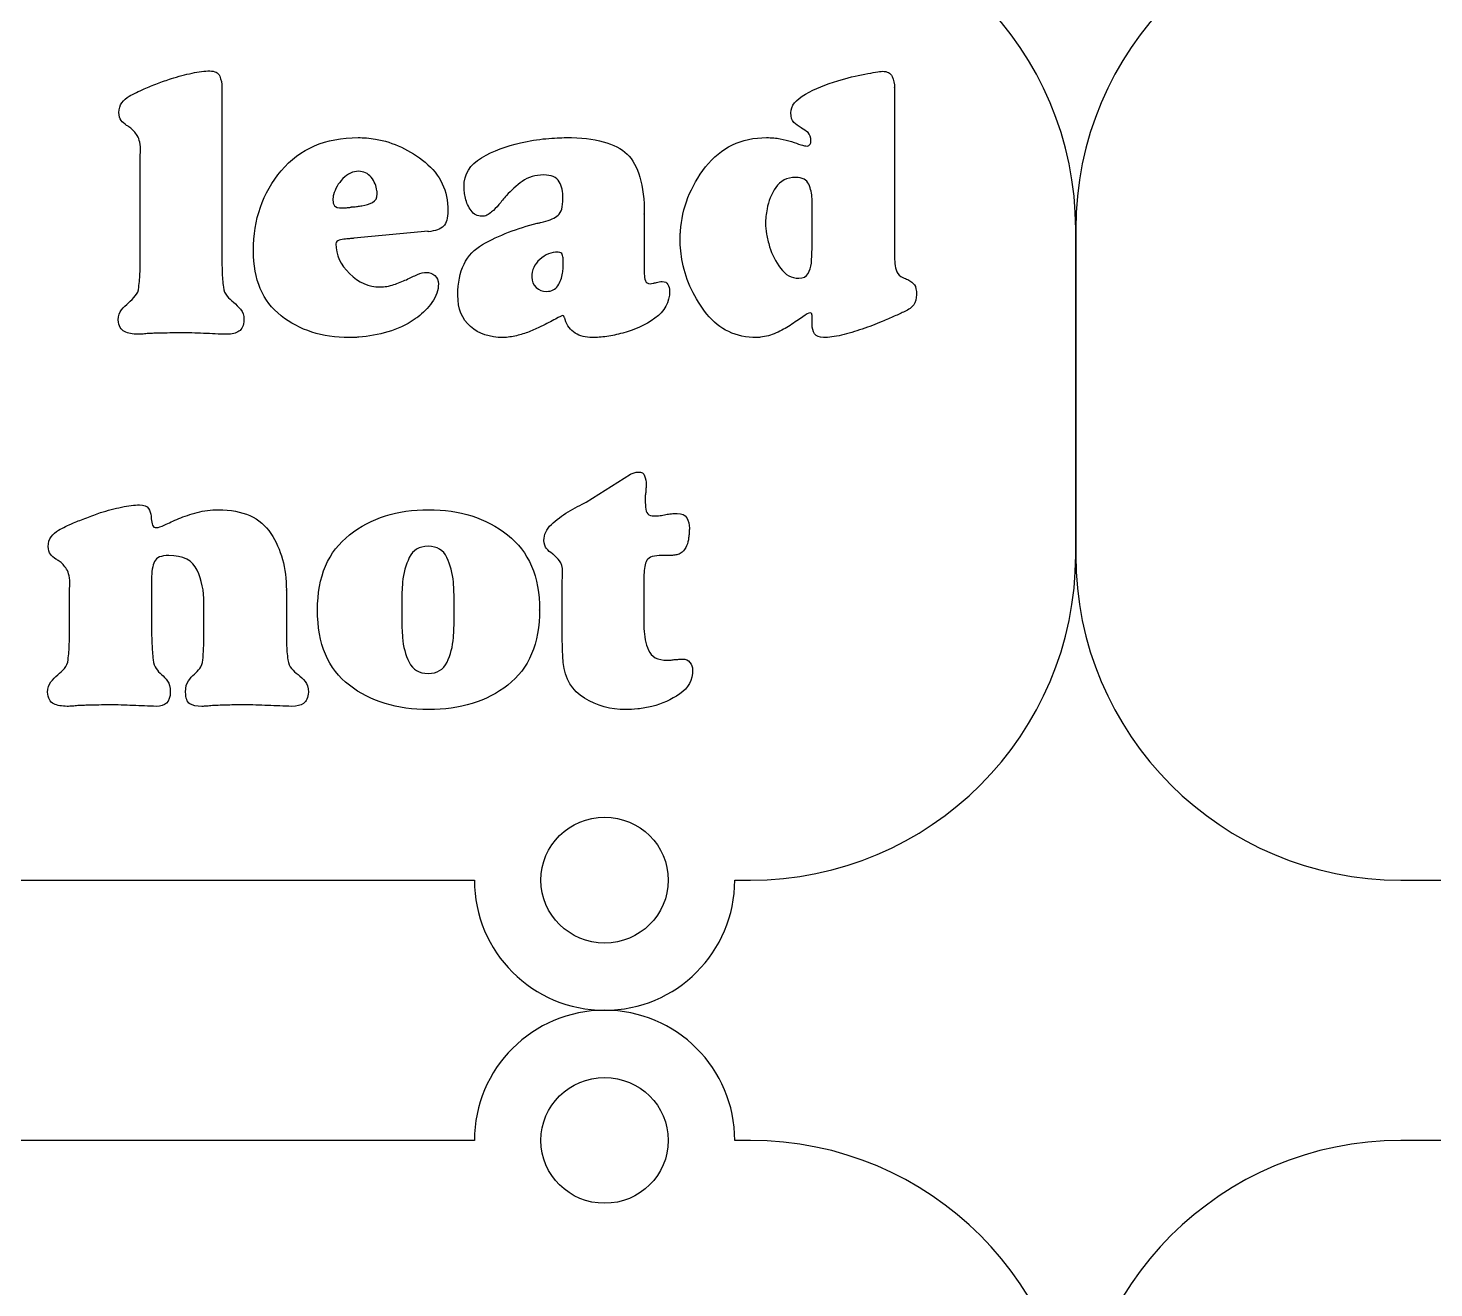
# Model space of a CAD drawing. Extents: x 0 to 771, y 958 to 1701.
# Drawn here: x 79 to 201.4, y 1245.6 to 1355.4 of the extents above; entities that cross this region are included whole.
import ezdxf

# ---------------------------------------------------------------- set-up
doc = ezdxf.new("R2010")
doc.units = 0
doc.layers.add('H0114_Printing', color=7, linetype='CONTINUOUS')

msp = doc.modelspace()

# ---------------------------------------------------------------- linework, layer by layer
at = {"layer": 'H0114_Printing', "color": 4}
for points in [[(95.851498, 1350.204266), (95.851498, 1335.579267)], [(154.424796, 1350.205266), (154.424796, 1336.806267), (154.424796, 1335.306267)], [(154.424796, 1350.173266), (154.424796, 1350.205266)], [(146.321796, 1346.664266), (146.289796, 1346.696266)], [(88.737498, 1335.574267), (88.737498, 1344.271266), (88.769498, 1344.590266)], [(109.378597, 1340.921366), (109.378597, 1341.064366)], [(107.081597, 1339.772367), (107.081597, 1339.804367)], [(147.214796, 1335.402267), (147.246796, 1336.550267), (147.246796, 1339.900267)], [(147.246796, 1339.900267), (147.246796, 1340.187266), (147.246796, 1340.506266)], [(132.634697, 1339.198167), (132.634697, 1334.413167), (132.634697, 1333.967167)], [(132.634697, 1339.166167), (132.634697, 1339.198167)], [(107.224597, 1337.029367), (107.049597, 1337.029367)], [(113.812597, 1337.667367), (107.336597, 1337.061367)], [(113.812597, 1337.635367), (113.812597, 1337.667367)], [(135.761797, 1336.965267), (135.761797, 1337.300267)], [(88.737498, 1335.542267), (88.737498, 1335.574267)], [(125.584697, 1334.987167), (125.584697, 1335.147167), (125.584697, 1335.242167)], [(125.584697, 1334.955167), (125.584697, 1334.987167)], [(147.246796, 1329.564267), (147.246796, 1330.297267), (147.246796, 1330.329267)], [(107.352597, 1328.415367), (106.921597, 1328.415367)], [(142.604796, 1328.416267), (142.429796, 1328.416267)], [(127.562897, 1314.081967), (131.422897, 1316.505967)], [(132.698897, 1314.208967), (132.698897, 1314.064967)], [(132.730897, 1313.921967), (132.730897, 1313.778967), (132.730897, 1313.633967)], [(89.694698, 1312.837367), (89.694698, 1312.725367), (89.694698, 1312.614367)], [(136.558897, 1311.816967), (136.558897, 1311.767967), (136.558897, 1311.720967)], [(134.963897, 1309.423967), (134.740897, 1309.423967), (133.943897, 1309.423967)], [(125.488897, 1302.998967), (125.488897, 1306.724967), (125.520897, 1307.998967)], [(132.602897, 1307.547967), (132.602897, 1303.573967), (132.602897, 1303.302967), (132.602897, 1303.064967)], [(82.580698, 1303.119367), (82.580698, 1306.477367), (82.612698, 1306.796367)], [(89.726698, 1307.344367), (89.726698, 1306.448367), (89.726698, 1303.154367)], [(101.466697, 1306.442367), (101.466697, 1303.150367)], [(101.466697, 1306.411367), (101.466697, 1306.442367)], [(94.288698, 1303.122367), (94.288698, 1305.297367)], [(111.515697, 1305.435967), (111.515697, 1303.936967)], [(116.077697, 1303.904967), (116.077697, 1304.701967), (116.077697, 1305.467967)], [(123.511697, 1304.669967), (123.511697, 1304.701967)], [(125.488897, 1302.966967), (125.488897, 1302.998967)]]:
    msp.add_lwpolyline(points, dxfattribs=at)
at = {"layer": 'H0114_Printing', "color": 1}
for points in [[(170.203596, 1337.848267), (170.203596, 1309.465267)], [(170.203796, 1309.465267), (170.203796, 1337.848267)], [(56.860799, 1281.137268), (117.839797, 1281.137268)], [(140.517796, 1281.137268), (141.875796, 1281.137268)], [(198.531595, 1281.137268), (204.262595, 1281.137268)], [(117.839797, 1258.459669), (56.860799, 1258.459669)], [(141.875796, 1258.459669), (140.517796, 1258.459669)], [(204.262595, 1258.459669), (198.531595, 1258.459669)]]:
    msp.add_lwpolyline(points, dxfattribs=at)
for points in [[(129.178797, 1275.657268)], [(141.875796, 1258.459669)], [(129.178797, 1252.979669)]]:
    msp.add_lwpolyline(points, close=True, dxfattribs=at)
for points in [[(170.203796, 1337.848267), (170.203796, 1353.493266), (157.520796, 1366.176266), (141.875796, 1366.176266)], [(198.531595, 1366.176266), (182.886595, 1366.176266), (170.203596, 1353.493266), (170.203596, 1337.848267)], [(141.875796, 1281.137268), (157.520796, 1281.137268), (170.203796, 1293.820268), (170.203796, 1309.465267)], [(170.203596, 1309.465267), (170.203596, 1293.820268), (182.886595, 1281.137268), (198.531595, 1281.137268)], [(123.634797, 1281.137268), (123.634797, 1284.164268), (126.116797, 1286.617268), (129.178797, 1286.617268)], [(129.178797, 1286.617268), (132.240797, 1286.617268), (134.722797, 1284.164268), (134.722797, 1281.137268)], [(117.839797, 1281.137268), (117.839797, 1274.875268), (122.916797, 1269.798268), (129.178797, 1269.798268)], [(129.178797, 1275.657268), (126.116797, 1275.657268), (123.634797, 1278.110268), (123.634797, 1281.137268)], [(134.722797, 1281.137268), (134.722797, 1278.110268), (132.240797, 1275.657268), (129.178797, 1275.657268)], [(129.178797, 1269.798268), (135.440797, 1269.798268), (140.517796, 1274.875268), (140.517796, 1281.137268)], [(129.178797, 1269.798668), (122.916797, 1269.798668), (117.839797, 1264.722668), (117.839797, 1258.459669)], [(140.517796, 1258.459669), (140.517796, 1264.722668), (135.440797, 1269.798668), (129.178797, 1269.798668)], [(123.634797, 1258.459669), (123.634797, 1261.486668), (126.116797, 1263.940668), (129.178797, 1263.940668)], [(129.178797, 1263.940668), (132.240797, 1263.940668), (134.722797, 1261.486668), (134.722797, 1258.459669)], [(129.178797, 1252.979669), (126.116797, 1252.979669), (123.634797, 1255.433669), (123.634797, 1258.459669)], [(134.722797, 1258.459669), (134.722797, 1255.433669), (132.240797, 1252.979669), (129.178797, 1252.979669)], [(170.203796, 1230.131669), (170.203796, 1245.776669), (157.520796, 1258.459669), (141.875796, 1258.459669)], [(198.531595, 1258.459669), (182.886595, 1258.459669), (170.203596, 1245.776669), (170.203596, 1230.131669)]]:
    msp.add_open_spline(points, degree=3, dxfattribs=at)
at = {"layer": 'H0114_Printing', "color": 4}
for points in [[(93.251498, 1351.449266), (93.836498, 1351.576266), (94.352498, 1351.640266), (94.799498, 1351.640266)], [(94.799498, 1351.640266), (95.245498, 1351.640266), (95.533498, 1351.491266), (95.660498, 1351.194266)], [(151.840796, 1351.369266), (152.584796, 1351.508266), (153.095796, 1351.587266), (153.371796, 1351.608266)], [(153.371796, 1351.608266), (153.796796, 1351.608266), (154.078796, 1351.459266), (154.217796, 1351.162266)], [(89.088498, 1350.077266), (89.450498, 1350.225266), (89.832498, 1350.380266), (90.236498, 1350.539266)], [(90.236498, 1350.539266), (90.641498, 1350.699266), (91.045498, 1350.842266), (91.449498, 1350.970266)], [(91.449498, 1350.970266), (92.065498, 1351.162266), (92.666498, 1351.321266), (93.251498, 1351.449266)], [(95.660498, 1351.194266), (95.787498, 1350.895266), (95.851498, 1350.566266), (95.851498, 1350.204266)], [(146.672796, 1349.614266), (147.522796, 1350.093266), (148.458796, 1350.481266), (149.479796, 1350.779266)], [(149.479796, 1350.779266), (150.309796, 1351.034266), (151.095796, 1351.230266), (151.840796, 1351.369266)], [(154.217796, 1351.162266), (154.355796, 1350.864266), (154.424796, 1350.534266), (154.424796, 1350.173266)], [(87.142498, 1348.861266), (87.312498, 1349.096266), (87.525498, 1349.289266), (87.780498, 1349.439266)], [(87.780498, 1349.439266), (87.971498, 1349.545266), (88.179498, 1349.652266), (88.402498, 1349.758266)], [(88.402498, 1349.758266), (88.626498, 1349.864266), (88.854498, 1349.970266), (89.088498, 1350.077266)], [(145.395796, 1348.004266), (145.395796, 1348.598266), (145.821796, 1349.136266), (146.672796, 1349.614266)], [(86.886498, 1348.026266), (86.886498, 1348.347266), (86.971498, 1348.626266), (87.142498, 1348.861266)], [(87.078498, 1347.335266), (86.950498, 1347.496266), (86.886498, 1347.725266), (86.886498, 1348.026266)], [(145.666796, 1347.158266), (145.486796, 1347.338266), (145.395796, 1347.620266), (145.395796, 1348.004266)], [(87.557498, 1346.902266), (87.365498, 1347.031266), (87.206498, 1347.175266), (87.078498, 1347.335266)], [(87.684498, 1346.822266), (87.641498, 1346.853266), (87.599498, 1346.880266), (87.557498, 1346.902266)], [(87.844498, 1346.710266), (87.780498, 1346.752266), (87.727498, 1346.790266), (87.684498, 1346.822266)], [(88.482498, 1346.003266), (88.291498, 1346.302266), (88.077498, 1346.538266), (87.844498, 1346.710266)], [(146.289796, 1346.696266), (146.054796, 1346.823266), (145.847796, 1346.977266), (145.666796, 1347.158266)], [(146.895796, 1346.265266), (146.725796, 1346.424266), (146.533796, 1346.557266), (146.321796, 1346.664266)], [(88.769498, 1344.590266), (88.769498, 1345.232266), (88.673498, 1345.703266), (88.482498, 1346.003266)], [(101.019597, 1342.947366), (102.635597, 1344.871366), (104.868597, 1345.834366), (107.719597, 1345.834366)], [(107.719597, 1345.834366), (107.953597, 1345.834366), (108.197597, 1345.823366), (108.453597, 1345.802366)], [(108.453597, 1345.802366), (108.708597, 1345.780366), (108.963597, 1345.748366), (109.218597, 1345.706366)], [(109.218597, 1345.706366), (110.792597, 1345.430366), (112.238597, 1344.754366), (113.557597, 1343.680366)], [(121.852697, 1345.387166), (122.617697, 1345.557166), (123.356697, 1345.675166), (124.068697, 1345.739166)], [(124.068697, 1345.739166), (124.781697, 1345.802166), (125.371697, 1345.834166), (125.839697, 1345.834166)], [(125.839697, 1345.834166), (128.370697, 1345.834166), (130.135697, 1345.355166), (131.135697, 1344.398166)], [(137.978797, 1343.282266), (139.307797, 1344.983266), (141.078796, 1345.834266), (143.290796, 1345.834266)], [(143.290796, 1345.834266), (143.715796, 1345.834266), (144.109796, 1345.797266), (144.470796, 1345.722266)], [(144.470796, 1345.722266), (144.831796, 1345.647266), (145.161796, 1345.568266), (145.459796, 1345.483266)], [(145.459796, 1345.483266), (145.757796, 1345.376266), (146.022796, 1345.286266), (146.257796, 1345.212266)], [(147.150796, 1345.515266), (147.150796, 1345.855266), (147.065796, 1346.105266), (146.895796, 1346.265266)], [(147.071796, 1345.259266), (147.124796, 1345.344266), (147.150796, 1345.430266), (147.150796, 1345.515266)], [(118.470697, 1344.080166), (119.491697, 1344.675166), (120.618697, 1345.111166), (121.852697, 1345.387166)], [(131.135697, 1344.398166), (132.134697, 1343.442166), (132.634697, 1341.697166), (132.634697, 1339.166167)], [(146.257796, 1345.212266), (146.490796, 1345.137266), (146.682796, 1345.101266), (146.831796, 1345.101266)], [(146.831796, 1345.101266), (146.938796, 1345.121266), (147.017796, 1345.175266), (147.071796, 1345.259266)], [(113.557597, 1343.680366), (114.875597, 1342.606366), (115.535597, 1341.197366), (115.535597, 1339.454367)], [(116.938697, 1341.559166), (116.938697, 1342.644166), (117.449697, 1343.484166), (118.470697, 1344.080166)], [(135.793797, 1337.667267), (135.920797, 1339.708267), (136.649797, 1341.580266), (137.978797, 1343.282266)], [(98.594598, 1335.976367), (98.594598, 1338.698367), (99.403598, 1341.021366), (101.019597, 1342.947366)], [(106.395597, 1342.261366), (105.980597, 1341.835366), (105.709597, 1341.367366), (105.582597, 1340.857366)], [(107.751597, 1342.898366), (107.261597, 1342.898366), (106.810597, 1342.686366), (106.395597, 1342.261366)], [(108.851597, 1342.373366), (108.564597, 1342.723366), (108.197597, 1342.898366), (107.751597, 1342.898366)], [(109.346597, 1341.208366), (109.303597, 1341.633366), (109.139597, 1342.022366), (108.851597, 1342.373366)], [(122.011697, 1342.022166), (121.500697, 1341.649166), (121.043697, 1341.240166), (120.639697, 1340.794166)], [(123.861697, 1342.580166), (123.138697, 1342.580166), (122.521697, 1342.393166), (122.011697, 1342.022166)], [(125.217697, 1341.990166), (124.994697, 1342.383166), (124.542697, 1342.580166), (123.861697, 1342.580166)], [(125.552697, 1340.538166), (125.552697, 1341.113166), (125.441697, 1341.596166), (125.217697, 1341.990166)], [(145.811796, 1342.357266), (145.045796, 1342.357266), (144.470796, 1342.069266), (144.088796, 1341.495266)], [(146.959796, 1341.766266), (146.788796, 1342.160266), (146.406796, 1342.357266), (145.811796, 1342.357266)], [(147.246796, 1340.506266), (147.224796, 1340.953266), (147.129796, 1341.373266), (146.959796, 1341.766266)], [(105.533597, 1340.634366), (105.522597, 1340.549366), (105.518597, 1340.463366), (105.518597, 1340.379366)], [(105.582597, 1340.857366), (105.560597, 1340.793366), (105.544597, 1340.718366), (105.533597, 1340.634366)], [(108.963597, 1340.187366), (109.239597, 1340.335366), (109.378597, 1340.581366), (109.378597, 1340.921366)], [(109.378597, 1341.064366), (109.378597, 1341.117366), (109.367597, 1341.165366), (109.346597, 1341.208366)], [(116.970697, 1341.081166), (116.949697, 1341.251166), (116.938697, 1341.410166), (116.938697, 1341.559166)], [(117.066697, 1340.570166), (117.023697, 1340.741166), (116.991697, 1340.910166), (116.970697, 1341.081166)], [(117.544697, 1339.469167), (117.310697, 1339.799167), (117.150697, 1340.166166), (117.066697, 1340.570166)], [(120.639697, 1340.794166), (120.404697, 1340.517166), (120.182697, 1340.251166), (119.969697, 1339.996167)], [(125.137697, 1339.071167), (125.413697, 1339.304167), (125.552697, 1339.793167), (125.552697, 1340.538166)], [(144.088796, 1341.495266), (143.704796, 1340.921266), (143.450796, 1340.293266), (143.322796, 1339.613267)], [(105.518597, 1340.379366), (105.518597, 1340.187366), (105.565597, 1340.028366), (105.661597, 1339.900367)], [(105.661597, 1339.900367), (105.757597, 1339.772367), (105.975597, 1339.708367), (106.315597, 1339.708367)], [(106.315597, 1339.708367), (106.442597, 1339.708367), (106.570597, 1339.714367), (106.698597, 1339.725367)], [(106.698597, 1339.725367), (106.826597, 1339.735367), (106.953597, 1339.751367), (107.081597, 1339.772367)], [(107.081597, 1339.804367), (107.102597, 1339.783367), (107.134597, 1339.778367), (107.177597, 1339.788367)], [(107.177597, 1339.788367), (107.219597, 1339.799367), (107.251597, 1339.804367), (107.272597, 1339.804367)], [(107.272597, 1339.804367), (107.400597, 1339.804367), (107.527597, 1339.815367), (107.655597, 1339.836367)], [(107.655597, 1339.836367), (107.783597, 1339.857367), (107.911597, 1339.879367), (108.037597, 1339.900367)], [(108.037597, 1339.900367), (108.378597, 1339.943367), (108.686597, 1340.038366), (108.963597, 1340.187366)], [(115.535597, 1339.454367), (115.535597, 1338.815367), (115.407597, 1338.369367), (115.153597, 1338.113367)], [(118.502697, 1338.975167), (118.097697, 1338.975167), (117.778697, 1339.139167), (117.544697, 1339.469167)], [(119.331697, 1339.358167), (119.203697, 1339.230167), (119.070697, 1339.134167), (118.932697, 1339.071167)], [(119.969697, 1339.996167), (119.756697, 1339.740167), (119.543697, 1339.528167), (119.331697, 1339.358167)], [(143.322796, 1339.613267), (143.279796, 1339.400267), (143.247796, 1339.183267), (143.226796, 1338.959267)], [(115.153597, 1338.113367), (114.897597, 1337.858367), (114.450597, 1337.699367), (113.812597, 1337.635367)], [(118.932697, 1339.071167), (118.794697, 1339.007167), (118.650697, 1338.975167), (118.502697, 1338.975167)], [(118.549697, 1336.518167), (119.985697, 1337.327167), (121.574697, 1337.943167), (123.319697, 1338.369167)], [(123.319697, 1338.369167), (123.425697, 1338.390167), (123.521697, 1338.411167), (123.606697, 1338.433167)], [(123.606697, 1338.433167), (123.691697, 1338.454167), (123.776697, 1338.475167), (123.861697, 1338.497167)], [(123.861697, 1338.497167), (124.435697, 1338.645167), (124.860697, 1338.836167), (125.137697, 1339.071167)], [(143.226796, 1338.959267), (143.204796, 1338.736267), (143.194796, 1338.528267), (143.194796, 1338.337267)], [(143.194796, 1338.337267), (143.194796, 1338.081267), (143.226796, 1337.778267), (143.290796, 1337.428267)], [(106.060597, 1336.885367), (105.889597, 1336.832367), (105.794597, 1336.731367), (105.772597, 1336.582367)], [(106.602597, 1336.997367), (106.411597, 1336.975367), (106.230597, 1336.938367), (106.060597, 1336.885367)], [(106.841597, 1337.012367), (106.766597, 1337.002367), (106.687597, 1336.997367), (106.602597, 1336.997367)], [(107.049597, 1337.029367), (106.985597, 1337.029367), (106.916597, 1337.023367), (106.841597, 1337.012367)], [(107.336597, 1337.061367), (107.315597, 1337.039367), (107.277597, 1337.029367), (107.224597, 1337.029367)], [(135.761797, 1337.300267), (135.761797, 1337.417267), (135.772797, 1337.539267), (135.793797, 1337.667267)], [(135.809797, 1335.976267), (135.777797, 1336.316267), (135.761797, 1336.646267), (135.761797, 1336.965267)], [(143.290796, 1337.428267), (143.354796, 1337.077267), (143.439796, 1336.710267), (143.546796, 1336.327267)], [(101.003597, 1330.313367), (99.397598, 1331.578367), (98.594598, 1333.466367), (98.594598, 1335.976367)], [(105.772597, 1336.582367), (105.772597, 1335.625367), (106.171597, 1334.758367), (106.969597, 1333.982367)], [(116.396697, 1332.116167), (116.396697, 1334.242167), (117.114697, 1335.710167), (118.549697, 1336.518167)], [(125.137697, 1335.848167), (124.542697, 1335.848167), (124.010697, 1335.641167), (123.542697, 1335.226167)], [(125.488697, 1335.657167), (125.445697, 1335.784167), (125.329697, 1335.848167), (125.137697, 1335.848167)], [(125.584697, 1335.242167), (125.562697, 1335.391167), (125.530697, 1335.530167), (125.488697, 1335.657167)], [(135.952797, 1334.955267), (135.888797, 1335.295267), (135.841797, 1335.636267), (135.809797, 1335.976267)], [(143.546796, 1336.327267), (143.757796, 1335.646267), (144.077796, 1335.019267), (144.502796, 1334.445267)], [(88.721498, 1334.151267), (88.732498, 1334.609267), (88.737498, 1335.072267), (88.737498, 1335.542267)], [(95.851498, 1335.579267), (95.851498, 1335.088267), (95.857498, 1334.613267), (95.868498, 1334.154267)], [(123.542697, 1335.226167), (123.074697, 1334.812167), (122.840697, 1334.296167), (122.840697, 1333.679167)], [(125.520697, 1334.030167), (125.541697, 1334.178167), (125.557697, 1334.338167), (125.568697, 1334.509167)], [(125.568697, 1334.509167), (125.579697, 1334.679167), (125.584697, 1334.827167), (125.584697, 1334.955167)], [(138.090797, 1330.457267), (137.005797, 1331.818267), (136.293797, 1333.317267), (135.952797, 1334.955267)], [(144.502796, 1334.445267), (144.927796, 1333.871267), (145.459796, 1333.583267), (146.097796, 1333.583267)], [(146.895796, 1333.982267), (147.043796, 1334.248267), (147.139796, 1334.551267), (147.182796, 1334.891267)], [(147.182796, 1334.891267), (147.182796, 1334.976267), (147.187796, 1335.062267), (147.198796, 1335.147267)], [(147.198796, 1335.147267), (147.209796, 1335.231267), (147.214796, 1335.316267), (147.214796, 1335.402267)], [(154.424796, 1335.306267), (154.424796, 1335.221267), (154.429796, 1335.141267), (154.440796, 1335.067267)], [(154.440796, 1335.067267), (154.451796, 1334.992267), (154.456796, 1334.923267), (154.456796, 1334.859267)], [(154.456796, 1334.859267), (154.477796, 1334.604267), (154.536796, 1334.365267), (154.631796, 1334.142267)], [(88.609498, 1332.792267), (88.673498, 1333.240267), (88.711498, 1333.692267), (88.721498, 1334.151267)], [(95.868498, 1334.154267), (95.878498, 1333.696267), (95.915498, 1333.242267), (95.979498, 1332.795267)], [(106.969597, 1333.982367), (107.766597, 1333.205367), (108.644597, 1332.818367), (109.601597, 1332.818367)], [(110.813597, 1333.025367), (111.197597, 1333.163367), (111.568597, 1333.307367), (111.930597, 1333.455367)], [(111.930597, 1333.455367), (112.270597, 1333.625367), (112.589597, 1333.775367), (112.887597, 1333.903367)], [(112.887597, 1333.903367), (113.184597, 1334.029367), (113.440597, 1334.093367), (113.652597, 1334.093367)], [(113.652597, 1334.093367), (113.929597, 1334.093367), (114.173597, 1333.998367), (114.387597, 1333.807367)], [(114.387597, 1333.807367), (114.599597, 1333.615367), (114.705597, 1333.381367), (114.705597, 1333.105367)], [(122.840697, 1333.679167), (122.840697, 1333.317167), (122.968697, 1333.019167), (123.223697, 1332.786167)], [(125.106697, 1332.929167), (125.318697, 1333.259167), (125.456697, 1333.625167), (125.520697, 1334.030167)], [(132.634697, 1333.967167), (132.634697, 1333.732167), (132.666697, 1333.530167), (132.730697, 1333.360167)], [(132.730697, 1333.360167), (132.794697, 1333.189167), (132.932697, 1333.105167), (133.145697, 1333.105167)], [(133.400697, 1333.137167), (133.485697, 1333.157167), (133.581697, 1333.179167), (133.687697, 1333.201167)], [(133.687697, 1333.201167), (133.772697, 1333.221167), (133.857697, 1333.243167), (133.942697, 1333.264167)], [(133.942697, 1333.264167), (134.027697, 1333.285167), (134.113697, 1333.296167), (134.198697, 1333.296167)], [(134.198697, 1333.296167), (134.431697, 1333.296167), (134.596697, 1333.211167), (134.692697, 1333.041167)], [(146.097796, 1333.583267), (146.480796, 1333.583267), (146.746796, 1333.716267), (146.895796, 1333.982267)], [(154.631796, 1334.142267), (154.727796, 1333.918267), (154.902796, 1333.753267), (155.158796, 1333.647267)], [(155.158796, 1333.647267), (155.243796, 1333.604267), (155.318796, 1333.572267), (155.381796, 1333.551267)], [(155.381796, 1333.551267), (155.445796, 1333.530267), (155.509796, 1333.498267), (155.573796, 1333.456267)], [(155.573796, 1333.456267), (155.849796, 1333.328267), (156.046796, 1333.179267), (156.163796, 1333.009267)], [(87.716498, 1331.449267), (87.929498, 1331.641267), (88.126498, 1331.838267), (88.306498, 1332.040267)], [(88.306498, 1332.040267), (88.487498, 1332.243267), (88.588498, 1332.494267), (88.609498, 1332.792267)], [(95.979498, 1332.795267), (96.021498, 1332.475267), (96.128498, 1332.219267), (96.298498, 1332.026267)], [(96.298498, 1332.026267), (96.468498, 1331.834267), (96.660498, 1331.653267), (96.872498, 1331.483267)], [(109.601597, 1332.818367), (110.026597, 1332.818367), (110.430597, 1332.886367), (110.813597, 1333.025367)], [(114.705597, 1333.105367), (114.705597, 1332.530367), (114.519597, 1331.988367), (114.147597, 1331.478367)], [(117.497697, 1329.372167), (116.762697, 1330.011167), (116.396697, 1330.924167), (116.396697, 1332.116167)], [(123.223697, 1332.786167), (123.479697, 1332.551167), (123.776697, 1332.435167), (124.117697, 1332.435167)], [(124.117697, 1332.435167), (124.563697, 1332.435167), (124.892697, 1332.600167), (125.106697, 1332.929167)], [(133.145697, 1333.105167), (133.229697, 1333.105167), (133.315697, 1333.115167), (133.400697, 1333.137167)], [(134.836697, 1332.466167), (134.836697, 1331.488167), (134.410697, 1330.696167), (133.560697, 1330.090167)], [(134.692697, 1333.041167), (134.788697, 1332.871167), (134.836697, 1332.679167), (134.836697, 1332.466167)], [(156.339796, 1332.148267), (156.339796, 1331.786267), (156.258796, 1331.494267), (156.099796, 1331.270267)], [(156.163796, 1333.009267), (156.279796, 1332.839267), (156.339796, 1332.551267), (156.339796, 1332.148267)], [(86.823498, 1329.947267), (86.823498, 1330.308267), (86.918498, 1330.602267), (87.110498, 1330.825267)], [(87.110498, 1330.825267), (87.302498, 1331.049267), (87.503498, 1331.257267), (87.716498, 1331.449267)], [(96.872498, 1331.483267), (97.085498, 1331.290267), (97.287498, 1331.088267), (97.478498, 1330.874267)], [(97.478498, 1330.874267), (97.670498, 1330.661267), (97.766498, 1330.352267), (97.766498, 1329.947267)], [(114.147597, 1331.478367), (113.775597, 1330.967367), (113.366597, 1330.542367), (112.919597, 1330.201367)], [(156.099796, 1331.270267), (155.940796, 1331.047267), (155.679796, 1330.850267), (155.318796, 1330.680267)], [(87.365498, 1328.926267), (87.046498, 1329.074267), (86.865498, 1329.415267), (86.823498, 1329.947267)], [(97.766498, 1329.947267), (97.744498, 1329.457267), (97.601498, 1329.127267), (97.335498, 1328.958267)], [(106.921597, 1328.415367), (104.582597, 1328.415367), (102.609597, 1329.048367), (101.003597, 1330.313367)], [(112.600597, 1329.978367), (111.898597, 1329.510367), (111.133597, 1329.154367), (110.303597, 1328.909367)], [(112.743597, 1330.090367), (112.690597, 1330.058367), (112.642597, 1330.021367), (112.600597, 1329.978367)], [(112.919597, 1330.201367), (112.855597, 1330.158367), (112.796597, 1330.122367), (112.743597, 1330.090367)], [(124.898697, 1330.026167), (124.547697, 1329.824167), (124.127697, 1329.606167), (123.638697, 1329.372167)], [(125.552697, 1330.329167), (125.467697, 1330.329167), (125.249697, 1330.228167), (124.898697, 1330.026167)], [(125.632697, 1330.265167), (125.600697, 1330.308167), (125.573697, 1330.329167), (125.552697, 1330.329167)], [(125.680697, 1330.138167), (125.680697, 1330.180167), (125.663697, 1330.223167), (125.632697, 1330.265167)], [(125.727697, 1330.058167), (125.716697, 1330.090167), (125.701697, 1330.117167), (125.680697, 1330.138167)], [(125.744697, 1329.979167), (125.744697, 1329.999167), (125.738697, 1330.026167), (125.727697, 1330.058167)], [(126.621697, 1328.798167), (126.206697, 1329.053167), (125.913697, 1329.447167), (125.744697, 1329.979167)], [(133.560697, 1330.090167), (132.708697, 1329.484167), (131.773697, 1329.053167), (130.752697, 1328.798167)], [(142.429796, 1328.416267), (140.621796, 1328.416267), (139.174797, 1329.095267), (138.090797, 1330.457267)], [(146.432796, 1330.218267), (146.124796, 1329.994267), (145.757796, 1329.744267), (145.332796, 1329.468267)], [(147.086796, 1330.553267), (146.959796, 1330.553267), (146.741796, 1330.441267), (146.432796, 1330.218267)], [(147.214796, 1330.489267), (147.192796, 1330.531267), (147.150796, 1330.553267), (147.086796, 1330.553267)], [(147.246796, 1330.329267), (147.246796, 1330.393267), (147.235796, 1330.446267), (147.214796, 1330.489267)], [(147.470796, 1328.734267), (147.320796, 1328.947267), (147.246796, 1329.223267), (147.246796, 1329.564267)], [(153.339796, 1329.819267), (153.063796, 1329.691267), (152.781796, 1329.574267), (152.494796, 1329.468267)], [(154.408796, 1330.265267), (154.078796, 1330.117267), (153.722796, 1329.967267), (153.339796, 1329.819267)], [(155.318796, 1330.680267), (155.041796, 1330.553267), (154.738796, 1330.414267), (154.408796, 1330.265267)], [(88.545498, 1328.702267), (88.077498, 1328.702267), (87.684498, 1328.777267), (87.365498, 1328.926267)], [(88.992498, 1328.718267), (88.843498, 1328.707267), (88.694498, 1328.702267), (88.545498, 1328.702267)], [(89.471498, 1328.766267), (89.300498, 1328.745267), (89.141498, 1328.729267), (88.992498, 1328.718267)], [(89.918498, 1328.782267), (89.768498, 1328.771267), (89.619498, 1328.766267), (89.471498, 1328.766267)], [(90.396498, 1328.798267), (90.225498, 1328.798267), (90.066498, 1328.793267), (89.918498, 1328.782267)], [(91.305498, 1328.814267), (90.997498, 1328.803267), (90.694498, 1328.798267), (90.396498, 1328.798267)], [(92.215498, 1328.830267), (91.916498, 1328.830267), (91.613498, 1328.825267), (91.305498, 1328.814267)], [(93.236498, 1328.814267), (92.895498, 1328.825267), (92.554498, 1328.830267), (92.215498, 1328.830267)], [(94.256498, 1328.766267), (93.916498, 1328.788267), (93.575498, 1328.803267), (93.236498, 1328.814267)], [(95.277498, 1328.734267), (94.937498, 1328.756267), (94.597498, 1328.766267), (94.256498, 1328.766267)], [(96.298498, 1328.702267), (95.958498, 1328.702267), (95.617498, 1328.713267), (95.277498, 1328.734267)], [(97.335498, 1328.958267), (97.069498, 1328.788267), (96.724498, 1328.702267), (96.298498, 1328.702267)], [(107.783597, 1328.446367), (107.633597, 1328.426367), (107.490597, 1328.415367), (107.352597, 1328.415367)], [(110.303597, 1328.909367), (109.474597, 1328.665367), (108.633597, 1328.510367), (107.783597, 1328.446367)], [(120.352697, 1328.416167), (119.182697, 1328.416167), (118.231697, 1328.734167), (117.497697, 1329.372167)], [(120.926697, 1328.463167), (120.735697, 1328.431167), (120.543697, 1328.416167), (120.352697, 1328.416167)], [(121.500697, 1328.574167), (121.309697, 1328.532167), (121.118697, 1328.495167), (120.926697, 1328.463167)], [(122.601697, 1328.909167), (122.250697, 1328.772167), (121.884697, 1328.660167), (121.500697, 1328.574167)], [(123.638697, 1329.372167), (123.297697, 1329.201167), (122.952697, 1329.048167), (122.601697, 1328.909167)], [(128.104697, 1328.416167), (127.530697, 1328.416167), (127.036697, 1328.543167), (126.621697, 1328.798167)], [(129.365697, 1328.511167), (128.907697, 1328.447167), (128.487697, 1328.416167), (128.104697, 1328.416167)], [(130.752697, 1328.798167), (130.284697, 1328.670167), (129.822697, 1328.574167), (129.365697, 1328.511167)], [(142.748796, 1328.447267), (142.705796, 1328.426267), (142.657796, 1328.416267), (142.604796, 1328.416267)], [(144.120796, 1328.814267), (143.672796, 1328.612267), (143.215796, 1328.490267), (142.748796, 1328.447267)], [(145.332796, 1329.468267), (144.970796, 1329.233267), (144.566796, 1329.016267), (144.120796, 1328.814267)], [(148.235796, 1328.416267), (147.873796, 1328.416267), (147.618796, 1328.521267), (147.470796, 1328.734267)], [(149.814796, 1328.623267), (149.229796, 1328.484267), (148.702796, 1328.416267), (148.235796, 1328.416267)], [(151.616796, 1329.149267), (150.999796, 1328.936267), (150.399796, 1328.761267), (149.814796, 1328.623267)], [(152.494796, 1329.468267), (152.207796, 1329.361267), (151.915796, 1329.255267), (151.616796, 1329.149267)], [(131.422897, 1316.505967), (131.528897, 1316.547967), (131.640897, 1316.590967), (131.757897, 1316.633967)], [(131.757897, 1316.633967), (131.874897, 1316.675967), (131.996897, 1316.697967), (132.124897, 1316.697967)], [(132.124897, 1316.697967), (132.400897, 1316.697967), (132.581897, 1316.583967), (132.666897, 1316.357967)], [(132.666897, 1316.357967), (132.751897, 1316.131967), (132.794897, 1315.878967), (132.794897, 1315.598967)], [(132.762897, 1314.919967), (132.741897, 1314.789967), (132.725897, 1314.666967), (132.714897, 1314.547967)], [(132.778897, 1315.258967), (132.767897, 1315.140967), (132.762897, 1315.027967), (132.762897, 1314.919967)], [(132.794897, 1315.598967), (132.794897, 1315.490967), (132.788897, 1315.377967), (132.778897, 1315.258967)], [(85.292698, 1313.156367), (85.908698, 1313.348367), (86.515698, 1313.507367), (87.110698, 1313.634367)], [(87.110698, 1313.634367), (87.706698, 1313.762367), (88.227698, 1313.826367), (88.674698, 1313.826367)], [(88.674698, 1313.826367), (89.077698, 1313.826367), (89.338698, 1313.724367), (89.455698, 1313.523367)], [(125.999897, 1313.221967), (126.275897, 1313.390967), (126.551897, 1313.544967), (126.828897, 1313.682967)], [(126.828897, 1313.682967), (127.104897, 1313.821967), (127.349897, 1313.953967), (127.562897, 1314.081967)], [(132.714897, 1314.547967), (132.704897, 1314.429967), (132.698897, 1314.316967), (132.698897, 1314.208967)], [(132.698897, 1314.064967), (132.698897, 1314.011967), (132.709897, 1313.963967), (132.730897, 1313.921967)], [(132.730897, 1313.633967), (132.751897, 1313.379967), (132.820897, 1313.187967), (132.937897, 1313.060967)], [(82.931698, 1312.263367), (83.292698, 1312.411367), (83.675698, 1312.560367), (84.079698, 1312.710367)], [(84.079698, 1312.710367), (84.483698, 1312.858367), (84.888698, 1313.007367), (85.292698, 1313.156367)], [(89.455698, 1313.523367), (89.572698, 1313.320367), (89.651698, 1313.092367), (89.694698, 1312.837367)], [(89.694698, 1312.614367), (89.715698, 1312.400367), (89.752698, 1312.220367), (89.806698, 1312.071367)], [(90.875698, 1312.087367), (91.214698, 1312.247367), (91.619698, 1312.432367), (92.087698, 1312.646367)], [(92.087698, 1312.646367), (92.576698, 1312.837367), (93.113698, 1313.013367), (93.698698, 1313.171367)], [(93.698698, 1313.171367), (94.282698, 1313.331367), (94.895698, 1313.411367), (95.532698, 1313.411367)], [(95.532698, 1313.411367), (97.681698, 1313.411367), (99.206698, 1312.724367), (100.111697, 1311.349367)], [(106.969697, 1311.225967), (108.830697, 1312.682967), (111.122697, 1313.411967), (113.844697, 1313.411967)], [(113.844697, 1313.411967), (116.566697, 1313.411967), (118.858697, 1312.682967), (120.719697, 1311.225967)], [(124.547897, 1312.122967), (124.983897, 1312.535967), (125.467897, 1312.902967), (125.999897, 1313.221967)], [(132.937897, 1313.060967), (133.054897, 1312.932967), (133.240897, 1312.868967), (133.496897, 1312.868967)], [(133.496897, 1312.868967), (133.665897, 1312.868967), (133.836897, 1312.879967), (134.007897, 1312.900967)], [(134.007897, 1312.900967), (134.176897, 1312.921967), (134.346897, 1312.953967), (134.517897, 1312.996967)], [(134.517897, 1312.996967), (134.666897, 1313.017967), (134.824897, 1313.038967), (134.995897, 1313.060967)], [(134.995897, 1313.060967), (135.166897, 1313.081967), (135.335897, 1313.091967), (135.506897, 1313.091967)], [(135.506897, 1313.091967), (135.909897, 1313.091967), (136.186897, 1312.958967), (136.335897, 1312.693967)], [(136.335897, 1312.693967), (136.483897, 1312.426967), (136.558897, 1312.134967), (136.558897, 1311.816967)], [(80.985698, 1311.049367), (81.154698, 1311.284367), (81.368698, 1311.475367), (81.623698, 1311.625367)], [(81.623698, 1311.625367), (81.814698, 1311.731367), (82.016698, 1311.837367), (82.229698, 1311.944367)], [(82.229698, 1311.944367), (82.441698, 1312.050367), (82.676698, 1312.156367), (82.931698, 1312.263367)], [(89.806698, 1312.071367), (89.858698, 1311.922367), (89.981698, 1311.848367), (90.173698, 1311.848367)], [(90.173698, 1311.848367), (90.300698, 1311.848367), (90.534698, 1311.928367), (90.875698, 1312.087367)], [(100.111697, 1311.349367), (101.014697, 1309.974367), (101.466697, 1308.328367), (101.466697, 1306.411367)], [(104.177697, 1304.669967), (104.177697, 1307.582967), (105.108697, 1309.768967), (106.969697, 1311.225967)], [(120.719697, 1311.225967), (122.580697, 1309.768967), (123.511697, 1307.582967), (123.511697, 1304.669967)], [(123.893897, 1310.737967), (123.893897, 1311.246967), (124.111897, 1311.707967), (124.547897, 1312.122967)], [(136.543897, 1311.342967), (136.532897, 1311.216967), (136.515897, 1311.090967), (136.494897, 1310.964967)], [(136.558897, 1311.720967), (136.558897, 1311.594967), (136.553897, 1311.467967), (136.543897, 1311.342967)], [(80.729698, 1310.218367), (80.729698, 1310.537367), (80.814698, 1310.815367), (80.985698, 1311.049367)], [(80.921698, 1309.530367), (80.793698, 1309.690367), (80.729698, 1309.919367), (80.729698, 1310.218367)], [(113.812697, 1310.221967), (113.025697, 1310.221967), (112.477697, 1309.896967), (112.169697, 1309.247967)], [(115.439697, 1309.247967), (115.142697, 1309.896967), (114.599697, 1310.221967), (113.812697, 1310.221967)], [(124.132897, 1310.019967), (123.994897, 1310.179967), (123.915897, 1310.418967), (123.893897, 1310.737967)], [(124.627897, 1309.558967), (124.436897, 1309.706967), (124.271897, 1309.861967), (124.132897, 1310.019967)], [(136.319897, 1310.272967), (136.223897, 1310.041967), (136.090897, 1309.852967), (135.920897, 1309.706967)], [(136.494897, 1310.964967), (136.473897, 1310.734967), (136.415897, 1310.503967), (136.319897, 1310.272967)], [(81.400698, 1309.099367), (81.208698, 1309.227367), (81.048698, 1309.370367), (80.921698, 1309.530367)], [(81.527698, 1309.019367), (81.484698, 1309.051367), (81.442698, 1309.077367), (81.400698, 1309.099367)], [(81.686698, 1308.939367), (81.623698, 1308.959367), (81.570698, 1308.987367), (81.527698, 1309.019367)], [(82.324698, 1308.236367), (82.133698, 1308.533367), (81.920698, 1308.769367), (81.686698, 1308.939367)], [(89.981698, 1308.895367), (89.811698, 1308.543367), (89.726698, 1308.026367), (89.726698, 1307.344367)], [(91.225698, 1309.424367), (90.566698, 1309.424367), (90.151698, 1309.248367), (89.981698, 1308.895367)], [(93.698698, 1308.144367), (93.304698, 1308.997367), (92.480698, 1309.424367), (91.225698, 1309.424367)], [(112.169697, 1309.247967), (111.861697, 1308.598967), (111.664697, 1307.881967), (111.579697, 1307.094967)], [(116.014697, 1307.094967), (115.928697, 1307.881967), (115.737697, 1308.598967), (115.439697, 1309.247967)], [(124.690897, 1309.526967), (124.669897, 1309.526967), (124.648897, 1309.537967), (124.627897, 1309.558967)], [(125.264897, 1308.953967), (125.095897, 1309.165967), (124.903897, 1309.357967), (124.690897, 1309.526967)], [(125.520897, 1307.998967), (125.520897, 1308.422967), (125.435897, 1308.741967), (125.264897, 1308.953967)], [(132.794897, 1308.882967), (132.666897, 1308.543967), (132.602897, 1308.098967), (132.602897, 1307.547967)], [(133.943897, 1309.423967), (133.304897, 1309.401967), (132.922897, 1309.220967), (132.794897, 1308.882967)], [(135.187897, 1309.454967), (135.123897, 1309.433967), (135.048897, 1309.423967), (134.963897, 1309.423967)], [(135.570897, 1309.517967), (135.442897, 1309.475967), (135.314897, 1309.454967), (135.187897, 1309.454967)], [(135.920897, 1309.706967), (135.814897, 1309.622967), (135.697897, 1309.558967), (135.570897, 1309.517967)], [(82.612698, 1306.796367), (82.612698, 1307.458367), (82.516698, 1307.937367), (82.324698, 1308.236367)], [(94.288698, 1305.297367), (94.288698, 1306.342367), (94.092698, 1307.290367), (93.698698, 1308.144367)], [(111.531697, 1306.233967), (111.521697, 1305.955967), (111.515697, 1305.690967), (111.515697, 1305.435967)], [(111.579697, 1307.094967), (111.558697, 1306.796967), (111.542697, 1306.508967), (111.531697, 1306.233967)], [(116.061697, 1306.233967), (116.051697, 1306.508967), (116.034697, 1306.796967), (116.014697, 1307.094967)], [(116.077697, 1305.467967), (116.077697, 1305.701967), (116.072697, 1305.955967), (116.061697, 1306.233967)], [(106.953697, 1298.113968), (105.103697, 1299.527968), (104.177697, 1301.713967), (104.177697, 1304.669967)], [(111.515697, 1303.936967), (111.515697, 1303.658967), (111.521697, 1303.382967), (111.531697, 1303.106967)], [(116.061697, 1303.106967), (116.072697, 1303.382967), (116.077697, 1303.648967), (116.077697, 1303.904967)], [(123.511697, 1304.701967), (123.511697, 1301.745967), (122.591697, 1299.554968), (120.751697, 1298.129968)], [(82.564698, 1301.728367), (82.574698, 1302.186367), (82.580698, 1302.650367), (82.580698, 1303.119367)], [(89.726698, 1303.154367), (89.726698, 1302.663367), (89.737698, 1302.189367), (89.758698, 1301.730367)], [(94.272698, 1301.730367), (94.282698, 1302.189367), (94.288698, 1302.652367), (94.288698, 1303.122367)], [(101.466697, 1303.150367), (101.466697, 1302.660367), (101.471697, 1302.185367), (101.482697, 1301.727367)], [(111.531697, 1303.106967), (111.542697, 1302.829967), (111.558697, 1302.552967), (111.579697, 1302.277967)], [(116.014697, 1302.277967), (116.034697, 1302.552967), (116.051697, 1302.829967), (116.061697, 1303.106967)], [(125.504897, 1301.548967), (125.493897, 1302.026967), (125.488897, 1302.499967), (125.488897, 1302.966967)], [(132.602897, 1303.064967), (132.623897, 1302.386967), (132.756897, 1301.756967), (133.001897, 1301.173967)], [(82.452698, 1300.337367), (82.516698, 1300.806367), (82.553698, 1301.270367), (82.564698, 1301.728367)], [(89.758698, 1301.730367), (89.779698, 1301.271367), (89.811698, 1300.808367), (89.854698, 1300.339367)], [(94.193698, 1300.339367), (94.235698, 1300.808367), (94.261698, 1301.271367), (94.272698, 1301.730367)], [(101.482697, 1301.727367), (101.492697, 1301.269367), (101.530697, 1300.805367), (101.594697, 1300.336367)], [(111.579697, 1302.277967), (111.643697, 1301.489967), (111.834697, 1300.771967), (112.153697, 1300.123967)], [(115.455697, 1300.123967), (115.763697, 1300.771967), (115.950697, 1301.489967), (116.014697, 1302.277967)], [(125.584897, 1300.100967), (125.541897, 1300.588967), (125.514897, 1301.071967), (125.504897, 1301.548967)], [(82.149698, 1299.586368), (82.330698, 1299.788368), (82.431698, 1300.039367), (82.452698, 1300.337367)], [(89.854698, 1300.339367), (89.896698, 1300.019367), (89.986698, 1299.762368), (90.125698, 1299.571368)], [(93.921698, 1299.587368), (94.060698, 1299.769368), (94.150698, 1300.019367), (94.193698, 1300.339367)], [(101.594697, 1300.336367), (101.637697, 1300.016367), (101.743697, 1299.761368), (101.913697, 1299.569368)], [(112.153697, 1300.123967), (112.472697, 1299.474968), (113.025697, 1299.150968), (113.812697, 1299.150968)], [(113.812697, 1299.150968), (114.599697, 1299.150968), (115.147697, 1299.474968), (115.455697, 1300.123967)], [(133.001897, 1301.173967), (133.246897, 1300.590967), (133.793897, 1300.298967), (134.644897, 1300.298967)], [(134.644897, 1300.298967), (134.750897, 1300.298967), (134.862897, 1300.304967), (134.979897, 1300.315967)], [(134.979897, 1300.315967), (135.096897, 1300.325967), (135.208897, 1300.341967), (135.314897, 1300.362967)], [(135.314897, 1300.362967), (135.420897, 1300.362967), (135.532897, 1300.367967), (135.649897, 1300.379967)], [(135.649897, 1300.379967), (135.766897, 1300.389967), (135.877897, 1300.394967), (135.984897, 1300.394967)], [(135.984897, 1300.394967), (136.240897, 1300.394967), (136.447897, 1300.298967), (136.606897, 1300.107967)], [(80.953698, 1298.403368), (81.144698, 1298.627368), (81.346698, 1298.835368), (81.559698, 1299.026368)], [(81.559698, 1299.026368), (81.771698, 1299.197368), (81.968698, 1299.383368), (82.149698, 1299.586368)], [(90.125698, 1299.571368), (90.263698, 1299.378368), (90.417698, 1299.208368), (90.587698, 1299.059368)], [(90.587698, 1299.059368), (90.779698, 1298.888368), (90.954698, 1298.697368), (91.114698, 1298.483368)], [(92.933698, 1298.499368), (93.092698, 1298.723368), (93.268698, 1298.920368), (93.459698, 1299.091368)], [(93.459698, 1299.091368), (93.629698, 1299.240368), (93.783698, 1299.406368), (93.921698, 1299.587368)], [(101.913697, 1299.569368), (102.083697, 1299.378368), (102.274697, 1299.207368), (102.487697, 1299.058368)], [(102.487697, 1299.058368), (102.700697, 1298.866368), (102.902697, 1298.663368), (103.093697, 1298.450368)], [(127.434897, 1296.979968), (126.349897, 1297.637968), (125.733897, 1298.677968), (125.584897, 1300.100967)], [(136.846897, 1299.469968), (136.846897, 1298.576968), (136.473897, 1297.874968), (135.729897, 1297.363968)], [(136.606897, 1300.107967), (136.766897, 1299.916968), (136.846897, 1299.702968), (136.846897, 1299.469968)], [(80.666698, 1297.524368), (80.666698, 1297.885368), (80.761698, 1298.179368), (80.953698, 1298.403368)], [(91.114698, 1298.483368), (91.274698, 1298.270368), (91.353698, 1297.950368), (91.353698, 1297.524368)], [(92.693698, 1297.524368), (92.693698, 1297.950368), (92.773698, 1298.275368), (92.933698, 1298.499368)], [(103.093697, 1298.450368), (103.285697, 1298.237368), (103.380697, 1297.928368), (103.380697, 1297.524368)], [(113.844697, 1295.992968), (111.101697, 1295.992968), (108.804697, 1296.698968), (106.953697, 1298.113968)], [(120.751697, 1298.129968), (118.911697, 1296.704968), (116.609697, 1295.992968), (113.844697, 1295.992968)], [(81.208698, 1296.503368), (80.889698, 1296.651368), (80.708698, 1296.992368), (80.666698, 1297.524368)], [(82.388698, 1296.279368), (81.920698, 1296.279368), (81.527698, 1296.354368), (81.208698, 1296.503368)], [(91.034698, 1296.567368), (90.821698, 1296.375368), (90.524698, 1296.279368), (90.141698, 1296.279368)], [(91.353698, 1297.524368), (91.353698, 1297.077368), (91.246698, 1296.758368), (91.034698, 1296.567368)], [(93.060698, 1296.503368), (92.815698, 1296.651368), (92.693698, 1296.992368), (92.693698, 1297.524368)], [(94.097698, 1296.279368), (93.650698, 1296.279368), (93.304698, 1296.354368), (93.060698, 1296.503368)], [(102.966697, 1296.535368), (102.711697, 1296.365368), (102.370697, 1296.279368), (101.945697, 1296.279368)], [(103.380697, 1297.524368), (103.359697, 1297.034368), (103.221697, 1296.704368), (102.966697, 1296.535368)], [(131.007897, 1295.992968), (129.710897, 1295.992968), (128.519897, 1296.321968), (127.434897, 1296.979968)], [(135.729897, 1297.363968), (134.984897, 1296.853968), (134.176897, 1296.491968), (133.304897, 1296.279968)], [(82.835698, 1296.296368), (82.686698, 1296.285368), (82.537698, 1296.279368), (82.388698, 1296.279368)], [(83.313698, 1296.343368), (83.143698, 1296.322368), (82.984698, 1296.307368), (82.835698, 1296.296368)], [(83.761698, 1296.359368), (83.611698, 1296.348368), (83.462698, 1296.343368), (83.313698, 1296.343368)], [(84.239698, 1296.375368), (84.068698, 1296.375368), (83.909698, 1296.370368), (83.761698, 1296.359368)], [(85.148698, 1296.391368), (84.839698, 1296.380368), (84.536698, 1296.375368), (84.239698, 1296.375368)], [(86.057698, 1296.407368), (85.759698, 1296.407368), (85.456698, 1296.402368), (85.148698, 1296.391368)], [(87.079698, 1296.391368), (86.737698, 1296.402368), (86.397698, 1296.407368), (86.057698, 1296.407368)], [(88.099698, 1296.343368), (87.759698, 1296.365368), (87.418698, 1296.380368), (87.079698, 1296.391368)], [(89.120698, 1296.311368), (88.780698, 1296.333368), (88.439698, 1296.343368), (88.099698, 1296.343368)], [(90.141698, 1296.279368), (89.801698, 1296.279368), (89.460698, 1296.290368), (89.120698, 1296.311368)], [(94.543698, 1296.296368), (94.395698, 1296.285368), (94.245698, 1296.279368), (94.097698, 1296.279368)], [(95.022698, 1296.343368), (94.852698, 1296.322368), (94.692698, 1296.307368), (94.543698, 1296.296368)], [(96.378698, 1296.391368), (95.920698, 1296.380368), (95.469698, 1296.365368), (95.022698, 1296.343368)], [(97.734698, 1296.407368), (97.287698, 1296.407368), (96.835698, 1296.402368), (96.378698, 1296.391368)], [(98.802698, 1296.391368), (98.452698, 1296.402368), (98.095698, 1296.407368), (97.734698, 1296.407368)], [(99.840698, 1296.343368), (99.499698, 1296.365368), (99.154698, 1296.380368), (98.802698, 1296.391368)], [(100.908697, 1296.311368), (100.557697, 1296.333368), (100.201697, 1296.343368), (99.840698, 1296.343368)], [(101.945697, 1296.279368), (101.605697, 1296.279368), (101.259697, 1296.290368), (100.908697, 1296.311368)], [(132.076897, 1296.055968), (131.682897, 1296.013968), (131.326897, 1295.992968), (131.007897, 1295.992968)], [(133.304897, 1296.279968), (132.879897, 1296.173968), (132.469897, 1296.098968), (132.076897, 1296.055968)]]:
    msp.add_open_spline(points, degree=3, dxfattribs=at)

doc.saveas('drawing.dxf')
